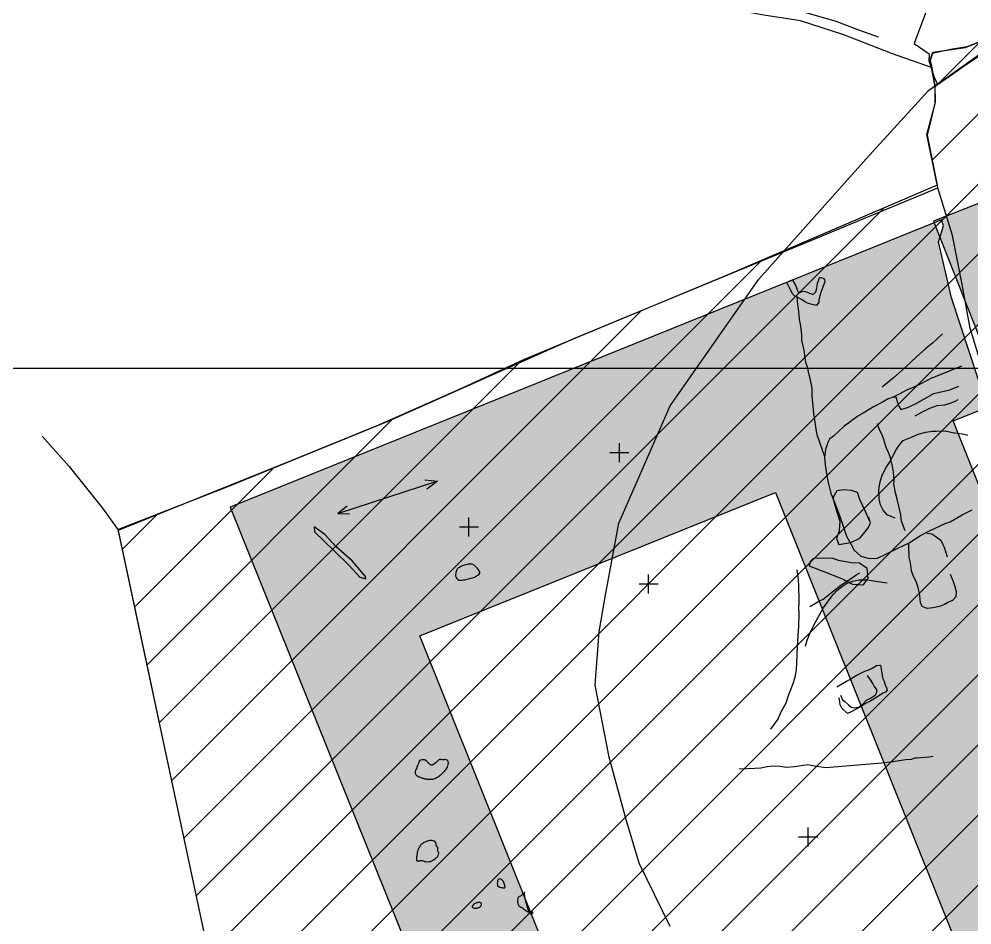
# Model space of a CAD drawing. Header units: feet. Extents: x 442639 to 445151, y 513727 to 516000.
# Drawn here: x 443094.7 to 443395.2, y 514824.4 to 515110 of the extents above; entities that cross this region are included whole.
import ezdxf

# ---------------------------------------------------------------- set-up
doc = ezdxf.new("R2010")
doc.units = ezdxf.units.FT
doc.header["$MEASUREMENT"] = 0
doc.header["$PDMODE"] = 2
doc.header["$PDSIZE"] = 3
for name, color, linetype in [('AI', 14, 'CONTINUOUS'), ('CM1', 8, 'CONTINUOUS'), ('CROPMARKSII', 7, 'CONTINUOUS'), ('FIELDBOUNDARY', 82, 'CONTINUOUS'), ('FW_AREA97', 8, 'CONTINUOUS'), ('GEOAREA', 4, 'CONTINUOUS'), ('MEDPOT', 72, 'CONTINUOUS'), ('OSGrid', 8, 'CONTINUOUS'), ('PDA', 1, 'CONTINUOUS'), ('PDA2000', 6, 'CONTINUOUS'), ('PLANNINGAREA', 7, 'CONTINUOUS'), ('WATER', 160, 'CONTINUOUS')]:
    doc.layers.add(name, color=color, linetype=linetype)

msp = doc.modelspace()

# ---------------------------------------------------------------- hatches: boundary and pattern name
at = {"layer": 'FW_AREA97', "ltscale": 100}
h = msp.add_hatch(dxfattribs=at)
h.set_pattern_fill('ANSI31', color=8, scale=125, style=0)
h.paths.add_polyline_path([(443587.98, 515216.42), (443587.01, 515217.52), (443572.6, 515207.83), (443554.94, 515197.49), (443537.91, 515187.54), (443512.94, 515172.36), (443493.96, 515160.98), (443460.41, 515139.8), (443431.98, 515122.34), (443414.9, 515111.47), (443405.38, 515106.05), (443399.1, 515103.48), (443393.6, 515101.23), (443388.41, 515100.39), (443382.73, 515099.19), (443382.07, 515096.91), (443382.4, 515095.15), (443383.54, 515088.92), (443383.56, 515083.88), (443382.19, 515078.12), (443381.03, 515073.43), (443384.22, 515057.63), (443318.71, 515029.56), (443254, 515002.67), (443234.43, 514993.64), (443208.08, 514982), (443180.76, 514970.83), (443151.71, 514959.13), (443125.98, 514948.74), (443135.65, 514903.45), (443139.61, 514884.67), (443178.62, 514701.91), (443209.06, 514703.71), (443226.82, 514704.52), (443230.58, 514708.16), (443242.22, 514710.21), (443252.61, 514710.95), (443261.81, 514711.15), (443272.89, 514709.47), (443279.94, 514710.57), (443284.83, 514712.06), (443293.88, 514712.38), (443306.49, 514711.4), (443312.9, 514711.58), (443321.46, 514712.02), (443331.49, 514712.65), (443343.24, 514714.16), (443419.66, 514722.59), (443437.93, 514724.52), (443451.34, 514726.38), (443463.09, 514728.09), (443474.14, 514729.71), (443483.15, 514730.81), (443493.31, 514731.46), (443499.82, 514717.34), (443505.96, 514717.73), (443516.9, 514718.8), (443528.37, 514721.11), (443537.76, 514722.36), (443555.62, 514723.33), (443565.19, 514722.57), (443571.9, 514721.98), (443575.66, 514722.2), (443577.3, 514722.3), (443621.21, 514712.31), (443656.08, 514706.29), (443682.6, 514701.88), (443707.12, 514697.61), (443718.23, 514696.19), (443714.65, 514598.29), (443713.04, 514556.32), (443712.42, 514504.67), (443712.31, 514456.32), (443712.23, 514418.29), (443716.39, 514403.7), (443727.18, 514401.07), (443733.59, 514379.74), (443741.52, 514358.02), (443744.91, 514351.83), (443767.7, 514356.86), (443784.61, 514360.77), (443804.5, 514365.45), (443826.87, 514370.79), (443845.14, 514375.04), (443861.88, 514378.9), (443915.08, 514200), (443906.52, 514038.62), (443921, 514037.3), (443931.51, 514036.69), (443947.55, 514036.81), (443967.07, 514036.93), (443981.75, 514037.93), (444001.14, 514037.55), (444024.02, 514034.04), (444038.94, 514033.83), (444056.89, 514033.62), (444074.8, 514033.06), (444089.09, 514031.85), (444101.61, 514031.79), (444113.95, 514032.79), (444123.01, 514034.11), (444123.49, 514029.37), (444179.61, 514028.12), (444375.8, 514023.78), (444377.95, 514033.21), (444378.25, 514062.76), (444378.09, 514070.07), (444377.95, 514077.67), (444378.36, 514088.65), (444378.86, 514096.5), (444379.9, 514103.88), (444382.11, 514122.09), (444382.78, 514132.46), (444385.05, 514147.01), (444387.53, 514164.56), (444389.71, 514186.92), (444391.96, 514209.43), (444393.19, 514220.45), (444393.63, 514228.98), (444395.34, 514261.94), (444396.72, 514283.83), (444397.38, 514301.94), (444396.77, 514312.79), (444397.09, 514320.18), (444397.47, 514332.25), (444395.48, 514362.22), (444394.14, 514387.13), (444391.23, 514408.39), (444396.92, 514413.69), (444401.22, 514435.02), (444402.77, 514457.91), (444405.47, 514495.24), (444410.11, 514529.55), (444417.17, 514561.61), (444433.17, 514600.37), (444445.84, 514629.85), (444455.11, 514659.04), (444464.29, 514692.27), (444472.22, 514718.6), (444475.44, 514733.88), (444488.39, 514761.65), (444498.75, 514784.17), (444527.77, 514804.41), (444584.34, 514844.97), (444588.42, 514851.99), (444592.66, 514859.27), (444594.77, 514862.5), (444596.98, 514866.39), (444598.72, 514870.61), (444611.21, 514897.78), (444621.23, 514922.34), (444629.07, 514942.42), (444635.48, 514956.79), (444636.39, 514966.77), (444638.56, 514973.33), (444644.32, 514984.92), (444649.1, 514996.08), (444581.11, 515024.08), (444596.39, 515068.32), (444336.75, 515100), (444319.51, 515100.56), (444303.71, 515101.47), (444281.57, 515103.67), (444245.74, 515107.23), (444205.94, 515110.68), (444194.37, 515112.26), (444162.32, 515117.02), (444139.13, 515119.15), (444119.95, 515119.97), (444093.77, 515121.63), (444085.46, 515122.11), (444057.94, 515138.01), (444004.9, 515142.77), (444002.01, 515131.64), (444000, 515122.42), (443999.07, 515110.47), (443998.89, 515097.84), (443997.84, 515086.91), (443992.67, 515065.27), (443985.83, 515030.17), (443974.5, 514977.22), (443969.91, 514974.09), (443965.16, 514973.73), (443962.39, 514975.36), (443950.05, 514978.69), (443943.97, 514976.45), (443795.15, 514953.04), (443786.9, 514952.36), (443728.66, 514937.26), (443713.62, 514985.75), (443699.92, 514992.36), (443696.24, 515003), (443692.28, 515017.76), (443687.48, 515027.81), (443679.88, 515041.36), (443672.69, 515053.24), (443666.54, 515059.22), (443649.37, 515102.32), (443639.18, 515121.19), (443626.88, 515153.74), (443593.81, 515207.04)])
at = {"layer": 'GEOAREA', "ltscale": 100}
h = msp.add_hatch(color=256, dxfattribs=at)
h.paths.add_polyline_path([(443360, 514713.43), (443420, 514713.43), (443420, 514513.43), (443360, 514513.43)])
h.paths.add_polyline_path([(443161.3, 514956.17), (443259.24, 514712.97), (443265.02, 514715.53), (443265.35, 514714.69), (443282.2, 514714.85), (443293.91, 514714.21), (443300.25, 514713.29), (443301.92, 514714.04), (443221.12, 514915.56), (443333.24, 514960.74), (443427.48, 514725.7), (443429.23, 514726.39), (443429.6, 514725.69), (443440.81, 514730.09), (443442.16, 514728.53), (443447.24, 514730.42), (443448.24, 514728.6), (443453.83, 514728.86), (443486.12, 514741.69), (443389.25, 514983.38), (443400.11, 514987.7), (443388.72, 515022.13), (443384.68, 515039.8), (443386.19, 515044.84), (443385.55, 515046.68)])
h.paths.add_polyline_path([(443475.55, 514974.96), (443494.04, 514982.2), (443528.27, 514895.27), (443598.68, 514934.88), (443568.37, 515011.26), (443605.44, 515025.95), (443633.22, 514955.52), (443668.45, 514975.1), (443649.94, 515021.85), (443668.44, 515029.35), (443616.21, 515161.7), (443614.21, 515161.11), (443596.59, 515194.88), (443509.51, 515160.6), (443523.97, 515123.28), (443505.55, 515116), (443512.86, 515097.39), (443383.1, 515046.26), (443405.13, 514990.4), (443460.79, 515012.21)])
h.paths.add_polyline_path([(443790.65, 515270.83), (443603.97, 515197.6), (443614.29, 515171.16), (443628.27, 515143.04), (443775.08, 515200.38), (443868.78, 514960.66), (443876.51, 514963.64), (443877.71, 514961.96), (443906.76, 514973.29)])
h.paths.add_polyline_path([(443689.64, 514984.39), (443668.53, 514973.81), (443650.78, 514962.25), (443637.27, 514954.51), (443740.91, 514697.98), (443746.03, 514696.62), (443750.91, 514696.61), (443761.75, 514694.84), (443779.89, 514693.64), (443790.72, 514690.55), (443806.2, 514690.19), (443808.45, 514691.12)])
h.paths.add_polyline_path([(443584.52, 514924.29), (443566.74, 514914.94), (443551.46, 514904.7), (443532.46, 514893.52), (443602.45, 514721.25), (443620.62, 514717.01), (443626.38, 514714.97), (443645.65, 514712.1), (443666.28, 514707.46), (443671.59, 514709.52)])

# ---------------------------------------------------------------- linework, layer by layer
at = {"layer": 'AI', "color": 17}
for points in [[(443348.83, 515027.21), (443347.77, 515024.4), (443347.2, 515022.71), (443346.91, 515021.39), (443346.96, 515020.76), (443346.13, 515019.75), (443344.86, 515019.98), (443343.34, 515020.5), (443342.38, 515021.02), (443341.68, 515021.53), (443340.09, 515022.3), (443339.39, 515022.65), (443338.68, 515023.29), (443338.06, 515024.45), (443337.12, 515026.34), (443336.76, 515027.02), (443336.84, 515027.05), (443337.38, 515027.26), (443338.31, 515027.63), (443338.57, 515027.73), (443338.68, 515027.66), (443338.96, 515027.19), (443339.63, 515025.91), (443339.93, 515024.95), (443340.32, 515024.16), (443340.97, 515023.83), (443341.7, 515024.12), (443342.17, 515024.22), (443343.02, 515024.03), (443344, 515023.58), (443344.59, 515023.34), (443344.91, 515023.27), (443345.28, 515023.33), (443345.96, 515024.07), (443346.25, 515025.18), (443346.39, 515025.86), (443346.53, 515026.76), (443346.87, 515027.77), (443346.99, 515028.38), (443347.22, 515028.56), (443347.66, 515028.54), (443348.41, 515028.23), (443348.66, 515027.81)], [(443362.87, 514951.84), (443361.53, 514954.98), (443359.86, 514958.54), (443359.09, 514960.73), (443357.2, 514961.41), (443354.85, 514961.65), (443352.59, 514961.27), (443351.33, 514959.11), (443352.43, 514955.33), (443353.49, 514951.72), (443353.32, 514948.7), (443352.52, 514946.26), (443353.27, 514944.36), (443356.98, 514945.04), (443359.84, 514946.32), (443361.05, 514947.72), (443362.56, 514949.7), (443363.2, 514951.24), (443362.59, 514952.98)], [(443187.86, 514948.32), (443194.08, 514942.38), (443198.83, 514937.77), (443202.17, 514934.03), (443204.08, 514933.55), (443203.93, 514934.27), (443199.74, 514939.21), (443194.71, 514943.68), (443191.15, 514947.47), (443187.77, 514949.97)], [(443343.87, 514937.61), (443349.53, 514935.39), (443354.08, 514933.67), (443357.55, 514931.85), (443360.99, 514931.7), (443362.52, 514933.77), (443362.17, 514936.75), (443359.75, 514938.45), (443357.15, 514938.56), (443353.17, 514939.32), (443351.16, 514940.04), (443349.16, 514939.93), (443346.02, 514940.03), (443345.06, 514939.85), (443344.23, 514939)]]:
    msp.add_lwpolyline(points, close=True, dxfattribs=at)
at = {"layer": 'AI', "color": 7, "ltscale": 10}
for points in [[(443226.69, 514964.31), (443195.43, 514954.12)], [(443222.68, 514964.74), (443226.73, 514964.32), (443223.36, 514961.86)], [(443198.17, 514956.43), (443195.21, 514954.14), (443198.89, 514954.05)]]:
    msp.add_lwpolyline(points, dxfattribs=at)
at = {"layer": 'AI', "color": 17}
for points in [[(443237.29, 514938.18, 0.069051), (443236.4, 514938.14, 0.038837), (443234.87, 514937.72, 0.022177), (443233.73, 514937.26, 0.049096), (443233.25, 514936.98, 0.111458), (443232.89, 514936.57, 0.056335), (443232.48, 514935.58, 0.10392), (443232.4, 514934.33, 0.164627), (443232.76, 514933.62, 0.099726), (443233.45, 514933.17, 0.126071), (443234.09, 514933.09, 0.012937), (443234.86, 514933.2, 0.012157), (443235.66, 514933.36, 0.008802), (443237.24, 514933.75, 0.01552), (443238.12, 514934.01, 0.044801), (443238.65, 514934.24, 0.028957), (443239.41, 514934.71, 0.078139), (443239.91, 514935.2, 0.152365), (443240.04, 514935.54, 0.131722), (443240, 514935.7, 0.028426), (443239.6, 514936.36, 0.07656), (443238.27, 514937.8, 0.145924)], [(443229.09, 514876.64, -0.346837), (443229.94, 514875.96, -0.188162), (443229.69, 514874.12, -0.030301), (443229.03, 514873.08, -0.046927), (443228.51, 514872.49, -0.009925), (443227.61, 514871.68, -0.018269), (443227.09, 514871.26, -0.025681), (443226.37, 514870.78, -0.035935), (443225.82, 514870.5, -0.066802), (443225.06, 514870.3, -0.047938), (443223.96, 514870.26, -0.016251), (443223.19, 514870.34, -0.022245), (443222.64, 514870.43, -0.026284), (443222.23, 514870.55, -0.010814), (443221.25, 514870.9, -0.058001), (443220.16, 514871.47, -0.133048), (443219.81, 514871.88, -0.127174), (443219.7, 514872.42, -0.08214), (443219.89, 514873.25, -0.004862), (443220.16, 514873.88, 0.004268), (443220.46, 514874.59, 0.010093), (443220.78, 514875.41, -0.012533), (443221.04, 514876.07, -0.184789), (443221.46, 514876.5, -0.14335), (443222.21, 514876.62, -0.078351), (443222.82, 514876.43, -0.081498), (443223.32, 514876.09, -0.04663), (443223.57, 514875.79, 0.04387), (443223.84, 514875.47, 0.069613), (443224.56, 514874.94, 0.176554), (443224.91, 514874.88, 0.088867), (443225.2, 514875, 0.02116), (443226.28, 514875.72, 0.060242), (443227.07, 514876.47, -0.173964), (443227.4, 514876.66, -0.097202), (443227.67, 514876.66, 0.044763), (443228.26, 514876.59, 0.034636), (443228.64, 514876.61, -0.029172)], [(443226.17, 514850.34, 0.239924), (443225.67, 514850.86, 0.118121), (443224.27, 514851.01, 0.031497), (443223.49, 514850.86, 0.04453), (443222.96, 514850.66, 0.04875), (443221.87, 514850.02, 0.068351), (443221.22, 514849.4, 0.030731), (443220.77, 514848.74, 0.053058), (443220.57, 514848.32, 0.018817), (443220.35, 514847.6, 0.030583), (443220.26, 514847.14, 0.005122), (443220.22, 514846.82, 0.001662), (443220.11, 514845.84, 0.00934), (443220.03, 514844.96, 0.04423), (443220.03, 514844.77, 0.319524), (443220.12, 514844.67, 0.066869), (443220.72, 514844.61, 0.05386), (443221.13, 514844.67, -0.064375), (443221.47, 514844.72, -0.091368), (443222.14, 514844.59, 0.070297), (443223, 514844.39, 0.034101), (443224.02, 514844.37, 0.070374), (443224.5, 514844.47, 0.030812), (443224.86, 514844.61, 0.018465), (443225.42, 514844.92, 0.023218), (443225.77, 514845.14, 0.014586), (443226.3, 514845.54, 0.10866), (443226.92, 514846.32, 0.138707), (443227.06, 514847.09, 0.147973), (443226.89, 514847.52, -0.159201), (443226.73, 514847.93, -0.099296), (443226.79, 514848.29, 0.122881), (443226.82, 514848.59, 0.136737), (443226.61, 514849.07, -0.099312), (443226.27, 514849.71, -0.068012), (443226.22, 514850.02, 0.068038)], [(443247.64, 514837.72, 0.089963), (443247.19, 514838.46, 0.113835), (443246.63, 514838.85, 0.183412), (443246.07, 514838.87, 0.206552), (443245.71, 514838.53, 0.065878), (443245.59, 514838.13, 0.044389), (443245.54, 514837.52, 0.03631), (443245.6, 514836.89, 0.099555), (443245.69, 514836.67, 0.160507), (443245.88, 514836.51, 0.042285), (443246.75, 514836.25, 0.051296), (443247.82, 514836.14, 0.334011), (443247.96, 514836.25, 0.105632), (443247.98, 514836.52, 0.04065), (443247.83, 514837.19, 0.009128), (443247.75, 514837.42, 0.006962)], [(443256.63, 514828.36, -0.950735), (443255.76, 514828.04, -0.072696), (443254.11, 514834.2, -0.219086), (443254.21, 514834.51, 0.910202), (443254.12, 514834.61, 0.021835), (443254.04, 514834.55, 0.006051), (443253.77, 514834.3, 0.007893), (443253.47, 514834.02, -0.007354), (443253.16, 514833.72, -0.121874), (443252.8, 514833.52, 0.101494), (443252.36, 514833.29, 0.147262), (443252, 514832.78, 0.098274), (443251.89, 514831.86, 0.032737), (443251.97, 514831.28, 0.050826), (443252.09, 514830.92, 0.045419), (443252.36, 514830.42, 0.097943), (443252.55, 514830.23, 0.070924), (443252.9, 514830.06, -0.070766), (443253.24, 514829.9, -0.00312), (443253.55, 514829.69, -0.002589), (443253.92, 514829.43, -0.025317), (443254.52, 514828.96, 0.055892), (443254.81, 514828.77, 0.073177), (443254.98, 514828.71, -0.033524), (443255.37, 514828.6, -0.042484), (443255.83, 514828.4, 0.075714), (443256.09, 514828.3, 0.04834), (443256.16, 514828.3, 0.023355), (443256.31, 514828.3, 0.071899), (443256.49, 514828.35, 0.195021), (443256.55, 514828.4, 0.649041), (443256.46, 514828.5, -2.352528), (443256.53, 514828.65, -0.008783), (443256.54, 514828.63, -0.000723)], [(443240.58, 514830.93, 0.358979), (443240.34, 514831.42, 0.173116), (443239.3, 514831.5, 0.045315), (443238.78, 514831.31, 0.044157), (443238.29, 514831.02, 0.046567), (443237.8, 514830.6, 0.111342), (443237.66, 514830.36, 0.272824), (443237.75, 514829.98, 0.174554), (443238.26, 514829.72, 0.036453), (443238.65, 514829.69, 0.034669), (443239.06, 514829.73, 0.02929), (443239.73, 514829.87, 0.078626), (443239.97, 514829.98, 0.059983), (443240.1, 514830.09, 0.027696), (443240.35, 514830.39, 0.056841), (443240.48, 514830.62, 0.045554)]]:
    msp.add_lwpolyline(points, format="xyb", close=True, dxfattribs=at)
at = {"layer": 'CM1', "ltscale": 100, "flags": 128}
for points in [[(443348.8, 514971.98), (443346.41, 514978.96), (443346.07, 514980.76), (443345.57, 514984.34), (443345.37, 514985.65), (443344.99, 514989.1), (443344.84, 514991.09), (443344.79, 514993.5), (443344.47, 514995.24), (443344.09, 514997.16), (443343.76, 514998.25), (443343.47, 514999.91), (443342.81, 515001.71), (443342.55, 515004), (443342.24, 515005.67), (443341.6, 515008.82), (443341.54, 515010.46), (443341.35, 515012.32), (443341.16, 515013.88), (443340.86, 515015.27), (443340.7, 515016.81), (443340.59, 515017.84), (443340.49, 515018.8), (443340.31, 515020.01), (443340.14, 515021.29), (443340.04, 515022.53)], [(443385.93, 515010.75), (443382.78, 515007.82), (443380.61, 515006.15), (443377.74, 515003.55), (443374.02, 515000.03), (443370.41, 514996.89), (443366.84, 514993.94)], [(443391.86, 515000.54), (443387.96, 514999.06), (443383.62, 514997.2), (443382.46, 514996.76), (443379.29, 514995.13), (443376.64, 514993.87), (443374.81, 514993.13), (443372.22, 514991.75), (443370.33, 514990.78), (443368.6, 514990.15), (443366.97, 514989.19), (443364.34, 514987.83), (443362.83, 514986.89), (443360.86, 514985.79), (443359.23, 514984.87), (443357.26, 514983.32), (443356.23, 514982.59), (443354.91, 514981.62), (443353.13, 514979.97), (443351.49, 514978.5), (443350.23, 514977.55), (443349.71, 514976.57), (443349.03, 514974.28), (443348.71, 514971.79), (443348.93, 514969.44), (443349.29, 514966.69), (443349.87, 514963.87), (443350.68, 514960.52), (443351.8, 514957.87), (443352.78, 514955.16), (443353.55, 514953.14), (443354.44, 514950.44), (443355.64, 514947.02), (443357.03, 514944.6), (443358.02, 514942.54), (443360.17, 514940.64), (443362.8, 514939.93), (443365.4, 514940.03), (443368.05, 514941.27), (443371.65, 514943.09), (443375.38, 514944.85), (443379.01, 514947.15), (443381.78, 514948.64), (443386.8, 514950.95), (443388.34, 514951.55), (443392.11, 514953.71), (443395.27, 514955.25)], [(443370.33, 514990.78), (443371.22, 514990.97), (443371.76, 514989.09), (443372.23, 514987.8), (443372.72, 514986.89), (443374.84, 514987.52), (443377.35, 514988.75), (443379.82, 514990.1), (443383.13, 514992.01), (443388.18, 514993.16), (443391.04, 514994.23)], [(443377.33, 514984.97), (443379.58, 514986.23), (443381.89, 514987.33), (443384.25, 514988.15), (443386.64, 514988.35), (443388.35, 514988.97), (443389.73, 514989.45), (443390.85, 514990.07)], [(443374.12, 514948.66), (443372.96, 514951.7), (443372.77, 514953.71), (443372.22, 514956.01), (443371.58, 514958.69), (443371.12, 514960.69), (443370.91, 514961.82), (443370.6, 514963.36), (443370.62, 514964.49), (443370.48, 514967.16), (443370.28, 514968.42), (443370.05, 514969.48), (443369.77, 514970.57), (443369.47, 514971.65), (443368.85, 514973.38), (443368.13, 514974.97), (443367.46, 514977.45), (443366.82, 514979.15), (443366.02, 514980.52), (443365.46, 514982.4)], [(443371, 514952.64), (443368.48, 514953.73), (443367.18, 514955.22), (443366.34, 514956.91), (443365.96, 514958.77), (443365.87, 514961.75), (443366.23, 514964.15), (443366.84, 514966.21), (443368.18, 514968.63), (443369.18, 514970.23), (443370.27, 514972.19), (443371.41, 514974.38), (443372.31, 514975.79), (443373.46, 514977.11), (443376.09, 514978.25), (443378.26, 514979.12), (443380.61, 514979.76), (443382.61, 514980.05), (443383.94, 514980.14), (443386.73, 514980.17), (443389.06, 514979.67), (443390.57, 514979.47), (443392.26, 514979.22), (443393.86, 514978.8)], [(443380.97, 514947.96), (443382.52, 514947.7), (443383.49, 514947.12), (443385.02, 514945.96), (443385.58, 514945.32), (443386.02, 514944.4), (443386.4, 514943.49), (443387.34, 514940.51)], [(443388.3, 514935.01), (443389.14, 514933.03), (443389.85, 514931.08), (443390.24, 514929.59), (443390.08, 514927.91), (443389.1, 514926.75), (443387.83, 514926.2), (443386.56, 514925.49), (443384.99, 514924.78), (443382.89, 514924.39), (443381.03, 514924.21), (443379.53, 514924.77), (443378.93, 514926.09), (443378.86, 514927.12), (443378.78, 514928.15), (443378.58, 514929.44), (443378.26, 514930.73), (443377.72, 514932.45), (443376.8, 514934.28), (443376.14, 514936.07), (443375.79, 514938.57), (443375.4, 514940.24), (443375.29, 514944.49)], [(443344.05, 514924.86), (443346.95, 514926.51), (443348.27, 514927.16), (443351.9, 514929.92), (443353.46, 514931.21), (443355.73, 514932.8), (443357.11, 514933.67), (443358.69, 514934.8), (443359.89, 514935.47)], [(443344.05, 514924.86), (443346.95, 514926.51), (443348.27, 514927.16), (443351.9, 514929.92), (443353.46, 514931.21), (443355.73, 514932.8), (443357.11, 514933.67), (443358.69, 514934.8), (443359.89, 514935.47)], [(443353.72, 514896.88), (443354.38, 514895.38), (443355.13, 514894.86), (443356.22, 514893.82), (443357.13, 514893.09), (443358.26, 514892.86), (443359.62, 514893.16), (443360.87, 514894.18), (443361.99, 514895.27), (443362.9, 514895.75), (443364.75, 514896.99), (443365.17, 514897.79), (443365.18, 514898.64), (443364.33, 514899.72), (443363.99, 514900.56), (443363.3, 514901.59), (443362.75, 514902.36), (443362.38, 514902.82), (443362.12, 514903.02)]]:
    msp.add_lwpolyline(points, dxfattribs=at)
at = {"layer": 'CROPMARKSII', "ltscale": 100, "flags": 128}
for points in [[(443331.74, 514886.19), (443333.99, 514889.23), (443335.09, 514891.62), (443336.6, 514894.48), (443337.5, 514897.03), (443338.84, 514900.54), (443339.42, 514902.55), (443339.9, 514904.89), (443339.98, 514906.98), (443340.05, 514909.69), (443340.24, 514912.36), (443340.43, 514915.5), (443340.65, 514918.62), (443340.74, 514922.21), (443340.58, 514924.6), (443340.69, 514925.98), (443340.67, 514928.07), (443340.65, 514930.05), (443340.63, 514931.69), (443340.4, 514934.17), (443340.08, 514936.4)], [(443342.73, 514912.34), (443343.26, 514914.23), (443344.22, 514916.52), (443345.34, 514918.97), (443346.58, 514921.22), (443348.25, 514924.31), (443349.12, 514925.4), (443350.5, 514927.35), (443351.57, 514928.69), (443352.64, 514929.88), (443354.11, 514931.03), (443355.63, 514932.08), (443356.63, 514932.47), (443357.65, 514932.85), (443359.48, 514933.23), (443362.1, 514933.26), (443368.51, 514932.26)], [(443352.62, 514899.47), (443354.38, 514900.58), (443355.68, 514901.29), (443356.86, 514901.92), (443357.68, 514902.45), (443358.9, 514903.13), (443360.15, 514903.76), (443361.42, 514904.39), (443362.72, 514904.84), (443363.73, 514905.39), (443364.3, 514905.73), (443365.12, 514906.22), (443366.05, 514906.32), (443366.38, 514906.33), (443366.81, 514903.75), (443367.02, 514902.33), (443367.41, 514901.48), (443367.83, 514900.13), (443368.24, 514899.22), (443368.51, 514898.41), (443367.98, 514897.86), (443367.2, 514897.5), (443362.96, 514894.88), (443362.21, 514894.57), (443361.08, 514893.89), (443360.07, 514893.19), (443357.06, 514891.64), (443355.95, 514891.1), (443354.13, 514892.81), (443353.66, 514893.84), (443353.43, 514895.45), (443353.21, 514895.97)], [(443321.8, 514873.61), (443326.75, 514873.89), (443328.64, 514873.91), (443330.63, 514874.41), (443332.55, 514874.55), (443334.63, 514874.46), (443336.75, 514874.18), (443339.33, 514874.42), (443343.37, 514874.97), (443346.22, 514874.51), (443349.17, 514874.07), (443366.76, 514875.57), (443369.55, 514875.82), (443374.35, 514876.54), (443376.22, 514876.68), (443377.19, 514877.07), (443377.78, 514877.08), (443381.57, 514877.43), (443382.94, 514877.64)]]:
    msp.add_lwpolyline(points, dxfattribs=at)
at = {"layer": 'FIELDBOUNDARY'}
for points in [[(443382.46, 515094.8), (443370.19, 515099.1), (443354.76, 515105.09), (443341.12, 515109.47), (443329.55, 515111.24), (443322.67, 515112.48), (443317.79, 515113.41), (443314.21, 515115.63), (443304.35, 515118.39), (443288.99, 515120.08), (443269.02, 515118.11), (443244.77, 515117.77), (443229.3, 515118.27), (443212.64, 515119.17), (443204.47, 515121.12), (443190.36, 515130.59), (443174.68, 515144.77), (443162.59, 515157.72), (443155.84, 515163.15), (443146.6, 515169.9)], [(443399.66, 514995.92), (443394.58, 515012.62), (443392.08, 515026.31), (443389.08, 515041.8), (443384.39, 515056.8), (443381, 515073.58), (443383.56, 515083.35), (443383.59, 515088.64), (443382.05, 515097.03), (443382.87, 515099.62), (443393.15, 515101.05), (443406.86, 515106.65)], [(443125.92, 514949.08), (443160.94, 514962.73), (443211.17, 514983.26), (443269.62, 515009.33), (443344.96, 515040.38), (443384.39, 515056.8)], [(443102.06, 514978.57), (443110.58, 514968.94), (443121.08, 514955.8), (443125.92, 514949.08), (443178.72, 514701.45), (443182, 514683.46), (443183.24, 514674.97), (443181.46, 514661.31), (443179.28, 514648.75), (443176.31, 514637.3), (443173.54, 514625.84), (443173.51, 514620.55)]]:
    msp.add_lwpolyline(points, dxfattribs=at)
at = {"layer": 'FW_AREA97', "color": 8, "ltscale": 100}
msp.add_lwpolyline([(443399.1, 515103.48), (443393.6, 515101.23), (443388.41, 515100.39), (443382.73, 515099.19), (443382.07, 515096.91), (443382.4, 515095.15), (443383.54, 515088.92), (443383.56, 515083.88), (443382.19, 515078.12), (443381.03, 515073.43), (443384.22, 515057.63), (443318.71, 515029.56), (443254, 515002.67), (443234.43, 514993.64), (443208.08, 514982), (443180.76, 514970.83), (443151.71, 514959.13), (443125.98, 514948.74), (443135.65, 514903.45), (443139.61, 514884.67), (443178.62, 514701.91)], dxfattribs=at)
at = {"layer": 'GEOAREA', "ltscale": 100}
msp.add_lwpolyline([(443475.55, 514974.96), (443494.04, 514982.2), (443528.27, 514895.27), (443598.68, 514934.88), (443568.37, 515011.26), (443605.44, 515025.95), (443633.22, 514955.52), (443668.45, 514975.1), (443649.94, 515021.85), (443668.44, 515029.35), (443616.21, 515161.7), (443614.21, 515161.11), (443596.59, 515194.88), (443509.51, 515160.6), (443523.97, 515123.28), (443505.55, 515116), (443512.86, 515097.39), (443383.1, 515046.26), (443405.13, 514990.4), (443460.79, 515012.21)], close=True, dxfattribs=at)
for points in [[(443486.12, 514741.69), (443389.25, 514983.38), (443400.11, 514987.7), (443388.72, 515022.13), (443384.68, 515039.8), (443386.19, 515044.84), (443385.55, 515046.68), (443161.3, 514956.17), (443259.24, 514712.97)], [(443301.92, 514714.04), (443221.12, 514915.56), (443333.24, 514960.74), (443427.48, 514725.7)]]:
    msp.add_lwpolyline(points, dxfattribs=at)
at = {"layer": 'MEDPOT'}
for p in [(443284.05, 514973.36), (443236.59, 514949.89), (443293.24, 514931.92), (443343.55, 514852.19)]:
    msp.add_point(p, dxfattribs=at)
at = {"layer": 'OSGrid', "ltscale": 100}
msp.add_lwpolyline([(443000, 514000), (443000, 515000), (445000, 515000)], dxfattribs=at)
at = {"layer": 'PDA', "ltscale": 100}
msp.add_lwpolyline([(443300, 514823.88), (443290.26, 514843.92), (443286.03, 514857.98), (443280.81, 514877.36), (443276.41, 514900), (443277.62, 514916.87), (443279.5, 514927.82), (443283.88, 514951.07), (443300, 514988.13), (443328, 515027.99), (443361.88, 515065.97), (443381.51, 515087.46), (443400, 515100.59)], dxfattribs=at)
at = {"layer": 'PDA2000', "ltscale": 100}
msp.add_lwpolyline([(443395.91, 515152.93), (443377.02, 515102.36), (443381.68, 515099.06), (443381.6, 515096.84), (443383.27, 515091.65), (443384.29, 515089.43), (443390.51, 515093.71), (443401.11, 515101.32)], dxfattribs=at)
at = {"layer": 'PLANNINGAREA'}
msp.add_lwpolyline([(443383.62, 515089.03), (443448.61, 515133.22), (443516.09, 515163.93), (443570.94, 515185.35), (443623.09, 515203.83), (443683.74, 515220.51), (443723, 515224.26), (443772.34, 515211.94), (443807.94, 515190.84), (443838.52, 515166.88), (443858.24, 515148.81), (443878.48, 515117.74), (443891, 515084.28), (443895.09, 515054.58), (443895.56, 515034.56)], dxfattribs=at)
at = {"layer": 'WATER'}
msp.add_lwpolyline([(443260.36, 515183.73), (443265.3, 515176.22), (443270.23, 515167.01), (443274.08, 515160.89), (443278.83, 515153.38), (443283.37, 515146.46), (443285.45, 515143.56), (443287.71, 515138.45), (443288.06, 515130.27), (443290.01, 515123.77), (443293.71, 515124.24), (443299.79, 515123.11), (443306.47, 515121.76), (443310.05, 515120.94), (443313.34, 515119.23), (443320.21, 515117.19), (443327.78, 515115.84), (443342.03, 515112.26), (443352.29, 515109.4), (443359.76, 515106.55), (443365.63, 515104.42)], dxfattribs=at)

doc.saveas('drawing.dxf')
